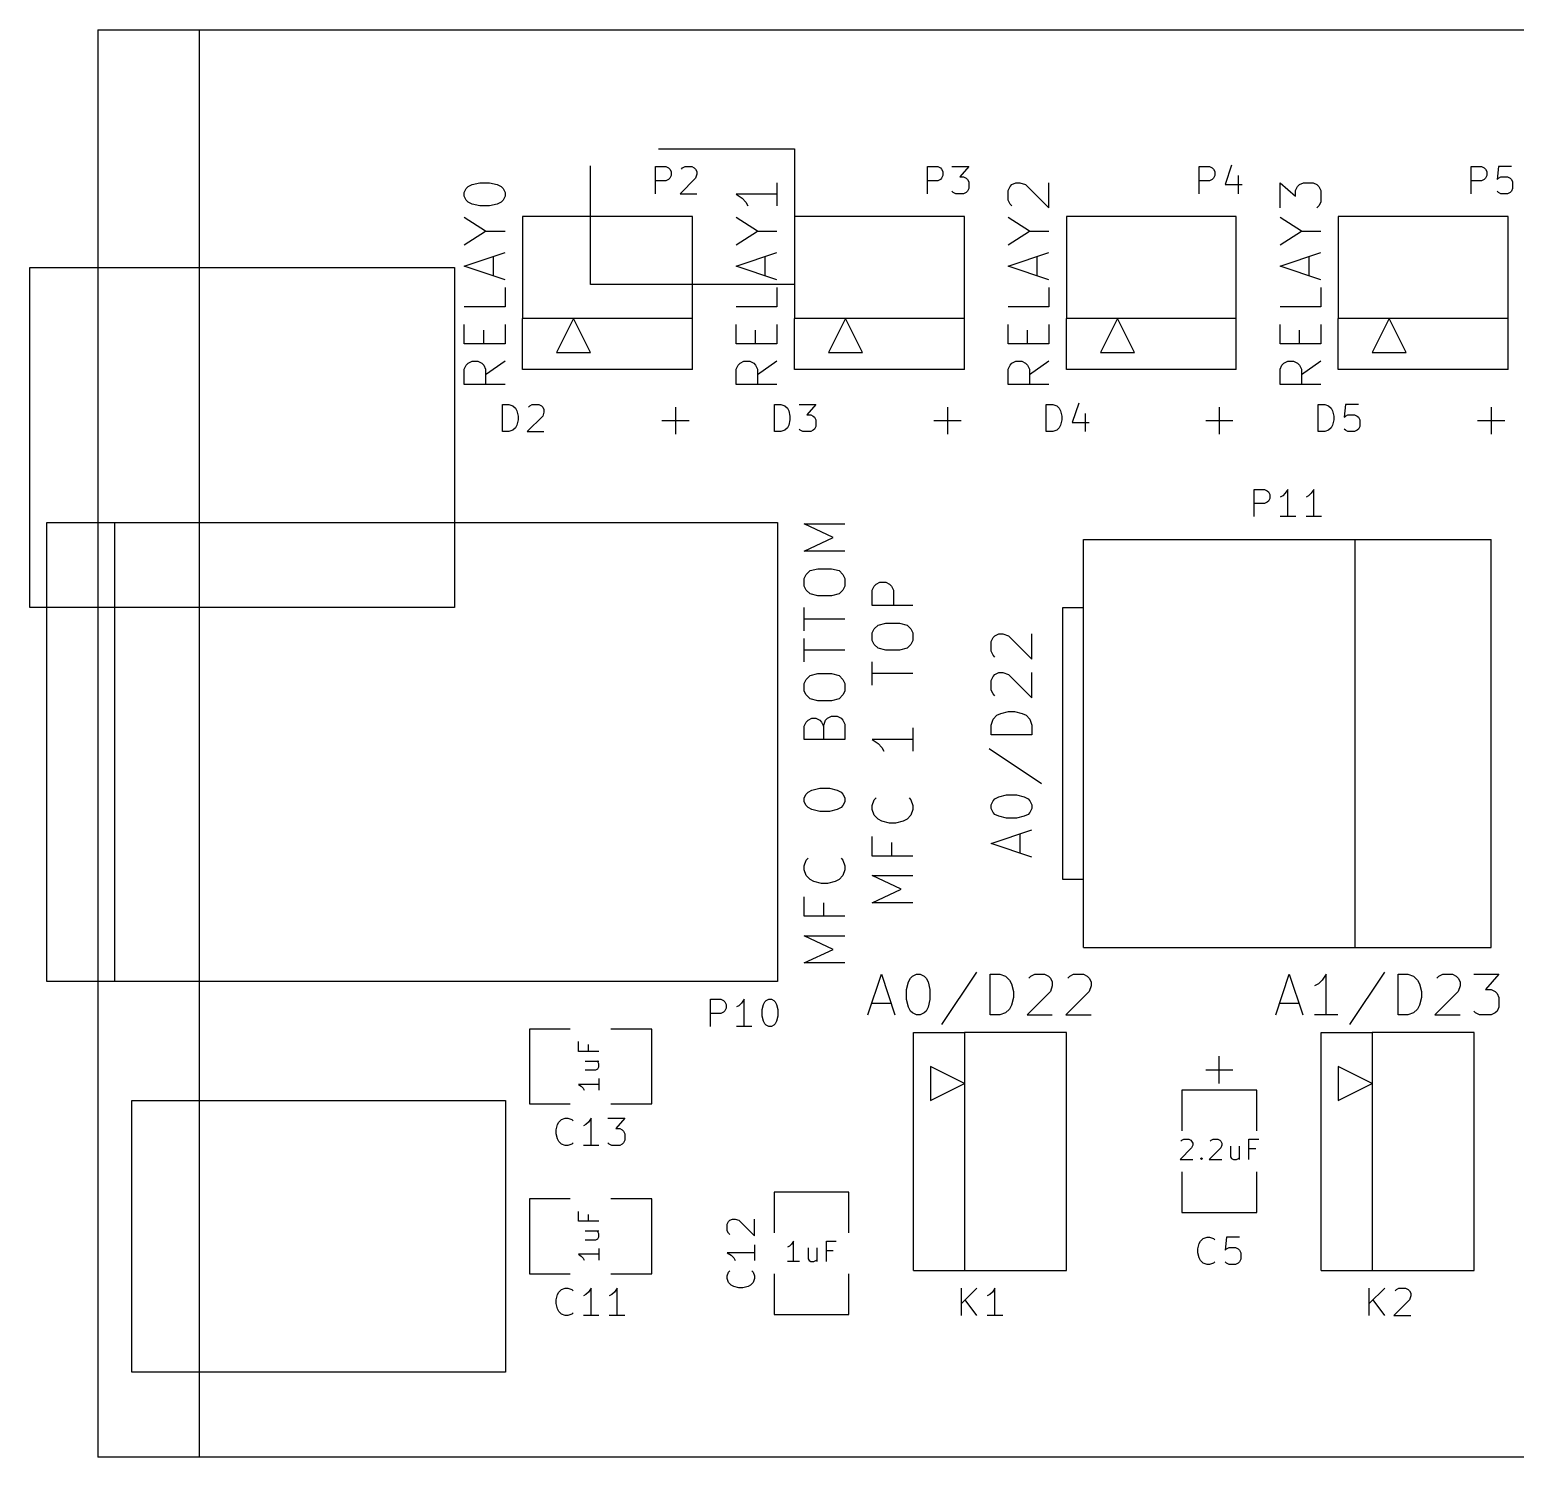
# Model space of a CAD drawing. Header units: inches. Extents: x -0.1 to 4.6, y 0 to 2.1.
# Drawn here: x -0.1 to 2.085, y 0 to 2.1 of the extents above; entities that cross this region are included whole.
import ezdxf

# ---------------------------------------------------------------- set-up
doc = ezdxf.new("R2010")
doc.units = ezdxf.units.IN
doc.layers.add('BLACK', color=1, linetype='CONTINUOUS')

msp = doc.modelspace()

# ---------------------------------------------------------------- linework, layer by layer
at = {"layer": 'BLACK'}
for p, q in [((0, 2.1), (4.6, 2.1)), ((0, 2.1), (0, 0)), ((0.15, 0), (0.15, 2.1)), ((0.15, 2.1), (3.95, 2.1)), ((0.825, 1.925), (1.025, 1.925)), ((1.025, 1.925), (1.025, 1.725)), ((0.725, 1.725), (0.725, 1.9)), ((0.8205, 1.8588), (0.8205, 1.8988)), ((0.8205, 1.8988), (0.8358, 1.8988)), ((0.8358, 1.8988), (0.8396, 1.8969)), ((0.8396, 1.8798), (0.8358, 1.8779)), ((0.8396, 1.8969), (0.8415, 1.895)), ((0.8415, 1.8817), (0.8396, 1.8798)), ((0.8415, 1.895), (0.8434, 1.8912)), ((0.8434, 1.8855), (0.8415, 1.8817)), ((0.8434, 1.8912), (0.8434, 1.8855)), ((0.8796, 1.8817), (0.8567, 1.8588)), ((0.8586, 1.895), (0.8605, 1.8969)), ((0.8605, 1.8969), (0.8643, 1.8988)), ((0.8643, 1.8988), (0.8739, 1.8988)), ((0.8739, 1.8988), (0.8777, 1.8969)), ((0.8777, 1.8969), (0.8796, 1.895)), ((0.8796, 1.895), (0.8815, 1.8912)), ((0.8815, 1.8874), (0.8796, 1.8817)), ((0.8815, 1.8912), (0.8815, 1.8874)), ((1.2205, 1.8588), (1.2205, 1.8988)), ((1.2205, 1.8988), (1.2358, 1.8988)), ((1.2358, 1.8988), (1.2396, 1.8969)), ((1.2396, 1.8798), (1.2358, 1.8779)), ((1.2396, 1.8969), (1.2415, 1.895)), ((1.2415, 1.8817), (1.2396, 1.8798)), ((1.2415, 1.895), (1.2434, 1.8912)), ((1.2434, 1.8855), (1.2415, 1.8817)), ((1.2434, 1.8912), (1.2434, 1.8855)), ((1.2567, 1.8988), (1.2815, 1.8988)), ((1.2815, 1.8988), (1.2681, 1.8836)), ((1.2681, 1.8836), (1.2739, 1.8836)), ((1.2739, 1.8836), (1.2777, 1.8817)), ((1.2777, 1.8817), (1.2796, 1.8798)), ((1.2796, 1.8798), (1.2815, 1.876)), ((1.6205, 1.8588), (1.6205, 1.8988)), ((1.6205, 1.8988), (1.6358, 1.8988)), ((1.6358, 1.8988), (1.6396, 1.8969)), ((1.6396, 1.8798), (1.6358, 1.8779)), ((1.6396, 1.8969), (1.6415, 1.895)), ((1.6415, 1.8817), (1.6396, 1.8798)), ((1.6415, 1.895), (1.6434, 1.8912)), ((1.6434, 1.8855), (1.6415, 1.8817)), ((1.6434, 1.8912), (1.6434, 1.8855)), ((1.6681, 1.9007), (1.6586, 1.8721)), ((1.6777, 1.8855), (1.6777, 1.8588)), ((2.0205, 1.8588), (2.0205, 1.8988)), ((2.0205, 1.8988), (2.0358, 1.8988)), ((2.0358, 1.8988), (2.0396, 1.8969)), ((2.0396, 1.8798), (2.0358, 1.8779)), ((2.0396, 1.8969), (2.0415, 1.895)), ((2.0415, 1.8817), (2.0396, 1.8798)), ((2.0415, 1.895), (2.0434, 1.8912)), ((2.0434, 1.8855), (2.0415, 1.8817)), ((2.0434, 1.8912), (2.0434, 1.8855)), ((2.0605, 1.8988), (2.0586, 1.8798)), ((2.0586, 1.8798), (2.0605, 1.8817)), ((2.0796, 1.8988), (2.0605, 1.8988)), ((2.0605, 1.8817), (2.0643, 1.8836)), ((2.0643, 1.8836), (2.0739, 1.8836)), ((2.0739, 1.8836), (2.0777, 1.8817)), ((2.0777, 1.8817), (2.0796, 1.8798)), ((2.0796, 1.8798), (2.0815, 1.876)), ((0.5393, 1.8607), (0.5421, 1.8664)), ((0.5393, 1.855), (0.5393, 1.8607)), ((0.5421, 1.8664), (0.545, 1.8693)), ((0.545, 1.8693), (0.5507, 1.8722)), ((0.5507, 1.8722), (0.5621, 1.875)), ((0.5621, 1.875), (0.5764, 1.875)), ((0.5764, 1.875), (0.5879, 1.8722)), ((0.5879, 1.8722), (0.5936, 1.8693)), ((0.5936, 1.8693), (0.5964, 1.8664)), ((0.5964, 1.8664), (0.5993, 1.8607)), ((0.5993, 1.8607), (0.5993, 1.855)), ((0.8358, 1.8779), (0.8205, 1.8779)), ((0.8567, 1.8588), (0.8815, 1.8588)), ((0.9993, 1.8579), (0.9393, 1.8579)), ((0.9393, 1.8579), (0.9479, 1.8522)), ((0.9993, 1.875), (0.9993, 1.8407)), ((1.2358, 1.8779), (1.2205, 1.8779)), ((1.2586, 1.8607), (1.2567, 1.8626)), ((1.2624, 1.8588), (1.2586, 1.8607)), ((1.2739, 1.8588), (1.2624, 1.8588)), ((1.2777, 1.8607), (1.2739, 1.8588)), ((1.2796, 1.8626), (1.2777, 1.8607)), ((1.2815, 1.8664), (1.2796, 1.8626)), ((1.2815, 1.876), (1.2815, 1.8664)), ((1.3393, 1.8636), (1.3421, 1.8693)), ((1.3393, 1.8493), (1.3393, 1.8636)), ((1.3421, 1.8693), (1.345, 1.8722)), ((1.345, 1.8722), (1.3507, 1.875)), ((1.3507, 1.875), (1.3564, 1.875)), ((1.3564, 1.875), (1.365, 1.8722)), ((1.365, 1.8722), (1.3993, 1.8379)), ((1.3993, 1.8379), (1.3993, 1.875)), ((1.6358, 1.8779), (1.6205, 1.8779)), ((1.6586, 1.8721), (1.6834, 1.8721)), ((1.7393, 1.8379), (1.7393, 1.875)), ((1.7393, 1.875), (1.7621, 1.855)), ((1.7621, 1.8636), (1.765, 1.8693)), ((1.7621, 1.855), (1.7621, 1.8636)), ((1.765, 1.8693), (1.7679, 1.8722)), ((1.7679, 1.8722), (1.7736, 1.875)), ((1.7736, 1.875), (1.7879, 1.875)), ((1.7879, 1.875), (1.7936, 1.8722)), ((1.7936, 1.8722), (1.7964, 1.8693)), ((1.7964, 1.8693), (1.7993, 1.8636)), ((1.7993, 1.8636), (1.7993, 1.8464)), ((2.0358, 1.8779), (2.0205, 1.8779)), ((2.0605, 1.8607), (2.0586, 1.8626)), ((2.0643, 1.8588), (2.0605, 1.8607)), ((2.0739, 1.8588), (2.0643, 1.8588)), ((2.0777, 1.8607), (2.0739, 1.8588)), ((2.0796, 1.8626), (2.0777, 1.8607)), ((2.0815, 1.8664), (2.0796, 1.8626)), ((2.0815, 1.876), (2.0815, 1.8664)), ((0.5421, 1.8493), (0.5393, 1.855)), ((0.545, 1.8464), (0.5421, 1.8493)), ((0.5507, 1.8436), (0.545, 1.8464)), ((0.5621, 1.8407), (0.5507, 1.8436)), ((0.5764, 1.8407), (0.5621, 1.8407)), ((0.5879, 1.8436), (0.5764, 1.8407)), ((0.5936, 1.8464), (0.5879, 1.8436)), ((0.5964, 1.8493), (0.5936, 1.8464)), ((0.5993, 1.855), (0.5964, 1.8493)), ((0.9479, 1.8522), (0.9536, 1.8464)), ((0.9536, 1.8464), (0.9564, 1.8407)), ((1.3421, 1.8436), (1.3393, 1.8493)), ((1.345, 1.8407), (1.3421, 1.8436)), ((1.7964, 1.8407), (1.7936, 1.8379)), ((1.7993, 1.8464), (1.7964, 1.8407)), ((0.5707, 1.8036), (0.5393, 1.8236)), ((0.875, 1.825), (0.625, 1.825)), ((0.625, 1.825), (0.625, 1.675)), ((0.875, 1.675), (0.875, 1.825)), ((0.9707, 1.8036), (0.9393, 1.8236)), ((1.275, 1.825), (1.025, 1.825)), ((1.025, 1.825), (1.025, 1.675)), ((1.275, 1.675), (1.275, 1.825)), ((1.3707, 1.8036), (1.3393, 1.8236)), ((1.675, 1.825), (1.425, 1.825)), ((1.425, 1.825), (1.425, 1.675)), ((1.675, 1.675), (1.675, 1.825)), ((1.7707, 1.8036), (1.7393, 1.8236)), ((2.075, 1.825), (1.825, 1.825)), ((1.825, 1.825), (1.825, 1.675)), ((2.075, 1.675), (2.075, 1.825)), ((0.5393, 1.7836), (0.5707, 1.8036)), ((0.5707, 1.8036), (0.5993, 1.8036)), ((0.9393, 1.7836), (0.9707, 1.8036)), ((0.9707, 1.8036), (0.9993, 1.8036)), ((1.3393, 1.7836), (1.3707, 1.8036)), ((1.3707, 1.8036), (1.3993, 1.8036)), ((1.7393, 1.7836), (1.7707, 1.8036)), ((1.7707, 1.8036), (1.7993, 1.8036)), ((0.5393, 1.7522), (0.5993, 1.7722)), ((0.9393, 1.7522), (0.9993, 1.7722)), ((1.3393, 1.7522), (1.3993, 1.7722)), ((1.7393, 1.7522), (1.7993, 1.7722)), ((-0.1, 1.25), (-0.1, 1.75)), ((-0.1, 1.75), (0.525, 1.75)), ((0.525, 1.75), (0.525, 1.25)), ((0.5993, 1.7322), (0.5393, 1.7522)), ((0.5821, 1.7379), (0.5821, 1.7665)), ((0.9993, 1.7322), (0.9393, 1.7522)), ((0.9821, 1.7379), (0.9821, 1.7665)), ((1.3993, 1.7322), (1.3393, 1.7522)), ((1.3821, 1.7379), (1.3821, 1.7665)), ((1.7993, 1.7322), (1.7393, 1.7522)), ((1.7821, 1.7379), (1.7821, 1.7665)), ((0.5993, 1.7208), (0.5993, 1.6922)), ((1.025, 1.725), (0.725, 1.725)), ((0.9993, 1.7208), (0.9993, 1.6922)), ((1.3993, 1.7208), (1.3993, 1.6922)), ((1.7993, 1.7208), (1.7993, 1.6922)), ((0.5993, 1.6922), (0.5393, 1.6922)), ((0.9993, 1.6922), (0.9393, 1.6922)), ((1.3993, 1.6922), (1.3393, 1.6922)), ((1.7993, 1.6922), (1.7393, 1.6922)), ((0.5393, 1.6379), (0.5393, 1.6665)), ((0.5993, 1.6665), (0.5993, 1.6379)), ((0.875, 1.675), (0.625, 1.675)), ((0.625, 1.6), (0.625, 1.675)), ((0.7, 1.675), (0.675, 1.625)), ((0.725, 1.625), (0.7, 1.675)), ((0.875, 1.6), (0.875, 1.675)), ((0.9393, 1.6379), (0.9393, 1.6665)), ((0.9993, 1.6665), (0.9993, 1.6379)), ((1.275, 1.675), (1.025, 1.675)), ((1.025, 1.6), (1.025, 1.675)), ((1.1, 1.675), (1.075, 1.625)), ((1.125, 1.625), (1.1, 1.675)), ((1.275, 1.6), (1.275, 1.675)), ((1.3393, 1.6379), (1.3393, 1.6665)), ((1.3993, 1.6665), (1.3993, 1.6379)), ((1.675, 1.675), (1.425, 1.675)), ((1.425, 1.6), (1.425, 1.675)), ((1.5, 1.675), (1.475, 1.625)), ((1.525, 1.625), (1.5, 1.675)), ((1.675, 1.6), (1.675, 1.675)), ((1.7393, 1.6379), (1.7393, 1.6665)), ((1.7993, 1.6665), (1.7993, 1.6379)), ((2.075, 1.675), (1.825, 1.675)), ((1.825, 1.6), (1.825, 1.675)), ((1.9, 1.675), (1.875, 1.625)), ((1.925, 1.625), (1.9, 1.675)), ((2.075, 1.6), (2.075, 1.675)), ((0.5679, 1.6379), (0.5679, 1.6579)), ((0.9679, 1.6379), (0.9679, 1.6579)), ((1.3679, 1.6379), (1.3679, 1.6579)), ((1.7679, 1.6379), (1.7679, 1.6579)), ((0.5993, 1.6379), (0.5393, 1.6379)), ((0.675, 1.625), (0.725, 1.625)), ((0.9993, 1.6379), (0.9393, 1.6379)), ((1.075, 1.625), (1.125, 1.625)), ((1.3993, 1.6379), (1.3393, 1.6379)), ((1.475, 1.625), (1.525, 1.625)), ((1.7993, 1.6379), (1.7393, 1.6379)), ((1.875, 1.625), (1.925, 1.625)), ((0.5393, 1.6007), (0.5421, 1.6065)), ((0.5393, 1.5779), (0.5393, 1.6007)), ((0.5421, 1.6065), (0.545, 1.6093)), ((0.545, 1.6093), (0.5507, 1.6122)), ((0.5507, 1.6122), (0.5593, 1.6122)), ((0.5593, 1.6122), (0.565, 1.6093)), ((0.565, 1.6093), (0.5679, 1.6065)), ((0.5679, 1.6065), (0.5707, 1.6007)), ((0.5993, 1.6122), (0.5707, 1.5922)), ((0.5707, 1.6007), (0.5707, 1.5779)), ((0.875, 1.6), (0.625, 1.6)), ((0.9393, 1.6007), (0.9421, 1.6065)), ((0.9393, 1.5779), (0.9393, 1.6007)), ((0.9421, 1.6065), (0.945, 1.6093)), ((0.945, 1.6093), (0.9507, 1.6122)), ((0.9507, 1.6122), (0.9593, 1.6122)), ((0.9593, 1.6122), (0.965, 1.6093)), ((0.965, 1.6093), (0.9679, 1.6065)), ((0.9679, 1.6065), (0.9707, 1.6007)), ((0.9993, 1.6122), (0.9707, 1.5922)), ((0.9707, 1.6007), (0.9707, 1.5779)), ((1.275, 1.6), (1.025, 1.6)), ((1.3393, 1.6007), (1.3421, 1.6065)), ((1.3393, 1.5779), (1.3393, 1.6007)), ((1.3421, 1.6065), (1.345, 1.6093)), ((1.345, 1.6093), (1.3507, 1.6122)), ((1.3507, 1.6122), (1.3593, 1.6122)), ((1.3593, 1.6122), (1.365, 1.6093)), ((1.365, 1.6093), (1.3679, 1.6065)), ((1.3679, 1.6065), (1.3707, 1.6007)), ((1.3993, 1.6122), (1.3707, 1.5922)), ((1.3707, 1.6007), (1.3707, 1.5779)), ((1.675, 1.6), (1.425, 1.6)), ((1.7393, 1.6007), (1.7421, 1.6065)), ((1.7393, 1.5779), (1.7393, 1.6007)), ((1.7421, 1.6065), (1.745, 1.6093)), ((1.745, 1.6093), (1.7507, 1.6122)), ((1.7507, 1.6122), (1.7593, 1.6122)), ((1.7593, 1.6122), (1.765, 1.6093)), ((1.765, 1.6093), (1.7679, 1.6065)), ((1.7679, 1.6065), (1.7707, 1.6007)), ((1.7993, 1.6122), (1.7707, 1.5922)), ((1.7707, 1.6007), (1.7707, 1.5779)), ((2.075, 1.6), (1.825, 1.6)), ((0.5993, 1.5779), (0.5393, 1.5779)), ((0.9993, 1.5779), (0.9393, 1.5779)), ((1.3993, 1.5779), (1.3393, 1.5779)), ((1.7993, 1.5779), (1.7393, 1.5779)), ((0.5955, 1.5088), (0.5955, 1.5488)), ((0.5955, 1.5488), (0.605, 1.5488)), ((0.605, 1.5488), (0.6108, 1.5469)), ((0.6108, 1.5469), (0.6146, 1.5431)), ((0.6146, 1.5431), (0.6165, 1.5393)), ((0.6165, 1.5393), (0.6184, 1.5317)), ((0.6184, 1.5317), (0.6184, 1.526)), ((0.6546, 1.5317), (0.6317, 1.5088)), ((0.6336, 1.545), (0.6355, 1.5469)), ((0.6355, 1.5469), (0.6393, 1.5488)), ((0.6393, 1.5488), (0.6489, 1.5488)), ((0.6489, 1.5488), (0.6527, 1.5469)), ((0.6527, 1.5469), (0.6546, 1.545)), ((0.6546, 1.545), (0.6565, 1.5412)), ((0.6565, 1.5374), (0.6546, 1.5317)), ((0.6565, 1.5412), (0.6565, 1.5374)), ((0.85, 1.545), (0.85, 1.505)), ((0.9955, 1.5088), (0.9955, 1.5488)), ((0.9955, 1.5488), (1.005, 1.5488)), ((1.005, 1.5488), (1.0108, 1.5469)), ((1.0108, 1.5469), (1.0146, 1.5431)), ((1.0146, 1.5431), (1.0165, 1.5393)), ((1.0165, 1.5393), (1.0184, 1.5317)), ((1.0184, 1.5317), (1.0184, 1.526)), ((1.0317, 1.5488), (1.0565, 1.5488)), ((1.0565, 1.5488), (1.0431, 1.5336)), ((1.0431, 1.5336), (1.0489, 1.5336)), ((1.0489, 1.5336), (1.0527, 1.5317)), ((1.0527, 1.5317), (1.0546, 1.5298)), ((1.0546, 1.5298), (1.0565, 1.526)), ((1.25, 1.545), (1.25, 1.505)), ((1.3955, 1.5088), (1.3955, 1.5488)), ((1.3955, 1.5488), (1.405, 1.5488)), ((1.405, 1.5488), (1.4108, 1.5469)), ((1.4108, 1.5469), (1.4146, 1.5431)), ((1.4146, 1.5431), (1.4165, 1.5393)), ((1.4165, 1.5393), (1.4184, 1.5317)), ((1.4184, 1.5317), (1.4184, 1.526)), ((1.4431, 1.5507), (1.4336, 1.5221)), ((1.4527, 1.5355), (1.4527, 1.5088)), ((1.65, 1.545), (1.65, 1.505)), ((1.7955, 1.5088), (1.7955, 1.5488)), ((1.7955, 1.5488), (1.805, 1.5488)), ((1.805, 1.5488), (1.8108, 1.5469)), ((1.8108, 1.5469), (1.8146, 1.5431)), ((1.8146, 1.5431), (1.8165, 1.5393)), ((1.8165, 1.5393), (1.8184, 1.5317)), ((1.8184, 1.5317), (1.8184, 1.526)), ((1.8355, 1.5488), (1.8336, 1.5298)), ((1.8336, 1.5298), (1.8355, 1.5317)), ((1.8546, 1.5488), (1.8355, 1.5488)), ((1.8355, 1.5317), (1.8393, 1.5336)), ((1.8393, 1.5336), (1.8489, 1.5336)), ((1.8489, 1.5336), (1.8527, 1.5317)), ((1.8527, 1.5317), (1.8546, 1.5298)), ((1.8546, 1.5298), (1.8565, 1.526)), ((2.05, 1.545), (2.05, 1.505)), ((0.605, 1.5088), (0.5955, 1.5088)), ((0.6108, 1.5107), (0.605, 1.5088)), ((0.6146, 1.5145), (0.6108, 1.5107)), ((0.6165, 1.5183), (0.6146, 1.5145)), ((0.6184, 1.526), (0.6165, 1.5183)), ((0.6317, 1.5088), (0.6565, 1.5088)), ((0.83, 1.525), (0.87, 1.525)), ((1.005, 1.5088), (0.9955, 1.5088)), ((1.0108, 1.5107), (1.005, 1.5088)), ((1.0146, 1.5145), (1.0108, 1.5107)), ((1.0165, 1.5183), (1.0146, 1.5145)), ((1.0184, 1.526), (1.0165, 1.5183)), ((1.0336, 1.5107), (1.0317, 1.5126)), ((1.0374, 1.5088), (1.0336, 1.5107)), ((1.0489, 1.5088), (1.0374, 1.5088)), ((1.0527, 1.5107), (1.0489, 1.5088)), ((1.0546, 1.5126), (1.0527, 1.5107)), ((1.0565, 1.5164), (1.0546, 1.5126)), ((1.0565, 1.526), (1.0565, 1.5164)), ((1.23, 1.525), (1.27, 1.525)), ((1.405, 1.5088), (1.3955, 1.5088)), ((1.4108, 1.5107), (1.405, 1.5088)), ((1.4146, 1.5145), (1.4108, 1.5107)), ((1.4165, 1.5183), (1.4146, 1.5145)), ((1.4184, 1.526), (1.4165, 1.5183)), ((1.4336, 1.5221), (1.4584, 1.5221)), ((1.63, 1.525), (1.67, 1.525)), ((1.805, 1.5088), (1.7955, 1.5088)), ((1.8108, 1.5107), (1.805, 1.5088)), ((1.8146, 1.5145), (1.8108, 1.5107)), ((1.8165, 1.5183), (1.8146, 1.5145)), ((1.8184, 1.526), (1.8165, 1.5183)), ((1.8355, 1.5107), (1.8336, 1.5126)), ((1.8393, 1.5088), (1.8355, 1.5107)), ((1.8489, 1.5088), (1.8393, 1.5088)), ((1.8527, 1.5107), (1.8489, 1.5088)), ((1.8546, 1.5126), (1.8527, 1.5107)), ((1.8565, 1.5164), (1.8546, 1.5126)), ((1.8565, 1.526), (1.8565, 1.5164)), ((2.03, 1.525), (2.07, 1.525)), ((1.7014, 1.3838), (1.7014, 1.4238)), ((1.7014, 1.4238), (1.7167, 1.4238)), ((1.7167, 1.4238), (1.7205, 1.4219)), ((1.7205, 1.4219), (1.7224, 1.42)), ((1.7509, 1.4238), (1.7471, 1.4181)), ((1.7509, 1.3838), (1.7509, 1.4238)), ((1.789, 1.4238), (1.7852, 1.4181)), ((1.789, 1.3838), (1.789, 1.4238)), ((1.7167, 1.4029), (1.7014, 1.4029)), ((1.7205, 1.4048), (1.7167, 1.4029)), ((1.7224, 1.4067), (1.7205, 1.4048)), ((1.7224, 1.42), (1.7243, 1.4162)), ((1.7243, 1.4105), (1.7224, 1.4067)), ((1.7243, 1.4162), (1.7243, 1.4105)), ((1.7433, 1.4143), (1.7395, 1.4124)), ((1.7471, 1.4181), (1.7433, 1.4143)), ((1.7814, 1.4143), (1.7776, 1.4124)), ((1.7852, 1.4181), (1.7814, 1.4143)), ((1.7624, 1.3838), (1.7395, 1.3838)), ((1.8005, 1.3838), (1.7776, 1.3838)), ((-0.075, 0.7), (-0.075, 1.375)), ((-0.075, 1.375), (1, 1.375)), ((0.025, 0.7), (0.025, 1.375)), ((1, 1.375), (1, 0.7)), ((1.0821, 1.3529), (1.0393, 1.3729)), ((1.0393, 1.3729), (1.0993, 1.3729)), ((1.0393, 1.3329), (1.0821, 1.3529)), ((1.45, 1.35), (2.05, 1.35)), ((1.45, 0.75), (1.45, 1.35)), ((1.85, 0.75), (1.85, 1.35)), ((2.05, 0.75), (2.05, 1.35)), ((1.0993, 1.3329), (1.0393, 1.3329)), ((1.0393, 1.2928), (1.0421, 1.2986)), ((1.0393, 1.2814), (1.0393, 1.2928)), ((1.0421, 1.2986), (1.0479, 1.3043)), ((1.0479, 1.3043), (1.0593, 1.3071)), ((1.0593, 1.3071), (1.0793, 1.3071)), ((1.0793, 1.3071), (1.0907, 1.3043)), ((1.0907, 1.3043), (1.0964, 1.2986)), ((1.0964, 1.2986), (1.0993, 1.2928)), ((1.0993, 1.2928), (1.0993, 1.2814)), ((1.0421, 1.2757), (1.0393, 1.2814)), ((1.0479, 1.27), (1.0421, 1.2757)), ((1.0593, 1.2671), (1.0479, 1.27)), ((1.0907, 1.27), (1.0793, 1.2671)), ((1.0964, 1.2757), (1.0907, 1.27)), ((1.0993, 1.2814), (1.0964, 1.2757)), ((1.1393, 1.2757), (1.1421, 1.2815)), ((1.1393, 1.2529), (1.1393, 1.2757)), ((1.1421, 1.2815), (1.145, 1.2843)), ((1.145, 1.2843), (1.1507, 1.2872)), ((1.1507, 1.2872), (1.1593, 1.2872)), ((1.1593, 1.2872), (1.165, 1.2843)), ((1.165, 1.2843), (1.1679, 1.2815)), ((1.1679, 1.2815), (1.1707, 1.2757)), ((1.1707, 1.2757), (1.1707, 1.2529)), ((0.525, 1.25), (-0.1, 1.25)), ((1.0393, 1.2157), (1.0393, 1.25)), ((1.0793, 1.2671), (1.0593, 1.2671)), ((1.1993, 1.2529), (1.1393, 1.2529)), ((1.42, 0.85), (1.42, 1.25)), ((1.42, 1.25), (1.45, 1.25)), ((1.0993, 1.2329), (1.0393, 1.2329)), ((1.1421, 1.2186), (1.1479, 1.2243)), ((1.1479, 1.2243), (1.1593, 1.2271)), ((1.1593, 1.2271), (1.1793, 1.2271)), ((1.1793, 1.2271), (1.1907, 1.2243)), ((1.1907, 1.2243), (1.1964, 1.2186)), ((1.0393, 1.17), (1.0393, 1.2043)), ((1.1393, 1.2128), (1.1421, 1.2186)), ((1.1393, 1.2014), (1.1393, 1.2128)), ((1.1964, 1.2186), (1.1993, 1.2128)), ((1.1993, 1.2128), (1.1993, 1.2014)), ((1.3143, 1.2), (1.3171, 1.2057)), ((1.3171, 1.2057), (1.32, 1.2086)), ((1.32, 1.2086), (1.3257, 1.2114)), ((1.3257, 1.2114), (1.3314, 1.2114)), ((1.3314, 1.2114), (1.34, 1.2086)), ((1.34, 1.2086), (1.3743, 1.1743)), ((1.3743, 1.1743), (1.3743, 1.2114)), ((1.0993, 1.1872), (1.0393, 1.1872)), ((1.1421, 1.1957), (1.1393, 1.2014)), ((1.1479, 1.19), (1.1421, 1.1957)), ((1.1593, 1.1871), (1.1479, 1.19)), ((1.1793, 1.1871), (1.1593, 1.1871)), ((1.1907, 1.19), (1.1793, 1.1871)), ((1.1964, 1.1957), (1.1907, 1.19)), ((1.1993, 1.2014), (1.1964, 1.1957)), ((1.3143, 1.1857), (1.3143, 1.2)), ((1.3171, 1.18), (1.3143, 1.1857)), ((1.1393, 1.1357), (1.1393, 1.17)), ((1.32, 1.1771), (1.3171, 1.18)), ((1.0393, 1.1385), (1.0421, 1.1443)), ((1.0393, 1.1271), (1.0393, 1.1385)), ((1.0421, 1.1443), (1.0479, 1.15)), ((1.0479, 1.15), (1.0593, 1.1528)), ((1.0593, 1.1528), (1.0793, 1.1528)), ((1.0793, 1.1528), (1.0907, 1.15)), ((1.0907, 1.15), (1.0964, 1.1443)), ((1.0964, 1.1443), (1.0993, 1.1385)), ((1.0993, 1.1385), (1.0993, 1.1271)), ((1.1993, 1.1529), (1.1393, 1.1529)), ((1.3143, 1.1429), (1.3171, 1.1486)), ((1.3143, 1.1286), (1.3143, 1.1429)), ((1.3171, 1.1486), (1.32, 1.1515)), ((1.32, 1.1515), (1.3257, 1.1543)), ((1.3257, 1.1543), (1.3314, 1.1543)), ((1.3314, 1.1543), (1.34, 1.1515)), ((1.34, 1.1515), (1.3743, 1.1172)), ((1.3743, 1.1172), (1.3743, 1.1543)), ((1.0421, 1.1214), (1.0393, 1.1271)), ((1.0479, 1.1157), (1.0421, 1.1214)), ((1.0593, 1.1128), (1.0479, 1.1157)), ((1.0907, 1.1157), (1.0793, 1.1128)), ((1.0964, 1.1214), (1.0907, 1.1157)), ((1.0993, 1.1271), (1.0964, 1.1214)), ((1.3171, 1.1229), (1.3143, 1.1286)), ((1.32, 1.12), (1.3171, 1.1229)), ((1.0793, 1.1128), (1.0593, 1.1128)), ((1.3229, 1.0915), (1.3286, 1.0943)), ((1.3286, 1.0943), (1.34, 1.0972)), ((1.34, 1.0972), (1.3486, 1.0972)), ((1.3486, 1.0972), (1.36, 1.0943)), ((1.36, 1.0943), (1.3657, 1.0915)), ((1.0393, 1.0757), (1.0421, 1.0814)), ((1.0393, 1.0557), (1.0393, 1.0757)), ((1.0421, 1.0814), (1.045, 1.0843)), ((1.045, 1.0843), (1.0507, 1.0871)), ((1.0507, 1.0871), (1.0564, 1.0871)), ((1.0564, 1.0871), (1.0621, 1.0843)), ((1.0621, 1.0843), (1.065, 1.0814)), ((1.065, 1.0814), (1.0679, 1.0757)), ((1.0679, 1.0757), (1.0707, 1.0843)), ((1.0679, 1.0757), (1.0679, 1.0557)), ((1.0707, 1.0843), (1.0736, 1.0871)), ((1.0736, 1.0871), (1.0793, 1.09)), ((1.0793, 1.09), (1.0879, 1.09)), ((1.0879, 1.09), (1.0936, 1.0871)), ((1.0936, 1.0871), (1.0964, 1.0843)), ((1.0964, 1.0843), (1.0993, 1.0785)), ((1.0993, 1.0785), (1.0993, 1.0557)), ((1.1993, 1.0729), (1.1993, 1.0386)), ((1.3143, 1.0772), (1.3171, 1.0857)), ((1.3143, 1.0629), (1.3143, 1.0772)), ((1.3171, 1.0857), (1.3229, 1.0915)), ((1.3657, 1.0915), (1.3714, 1.0857)), ((1.3714, 1.0857), (1.3743, 1.0772)), ((1.3743, 1.0772), (1.3743, 1.0629)), ((1.0993, 1.0557), (1.0393, 1.0557)), ((1.1993, 1.0558), (1.1393, 1.0558)), ((1.1393, 1.0558), (1.1479, 1.0501)), ((1.1479, 1.0501), (1.1536, 1.0443)), ((1.3743, 1.0629), (1.3143, 1.0629)), ((1.1536, 1.0443), (1.1564, 1.0386)), ((1.3114, 1.0428), (1.3886, 0.9914)), ((1.0507, 0.9815), (1.0621, 0.9843)), ((1.0621, 0.9843), (1.0764, 0.9843)), ((1.0764, 0.9843), (1.0879, 0.9815)), ((1.0393, 0.97), (1.0421, 0.9757)), ((1.0393, 0.9643), (1.0393, 0.97)), ((1.0421, 0.9586), (1.0393, 0.9643)), ((1.0421, 0.9757), (1.045, 0.9786)), ((1.045, 0.9786), (1.0507, 0.9815)), ((1.0879, 0.9815), (1.0936, 0.9786)), ((1.0936, 0.9786), (1.0964, 0.9757)), ((1.0964, 0.9757), (1.0993, 0.97)), ((1.0993, 0.9643), (1.0964, 0.9586)), ((1.0993, 0.97), (1.0993, 0.9643)), ((1.1393, 0.9586), (1.1421, 0.9672)), ((1.1421, 0.9672), (1.145, 0.9701)), ((1.1936, 0.9701), (1.1964, 0.9672)), ((1.1964, 0.9672), (1.1993, 0.9586)), ((1.3143, 0.96), (1.3171, 0.9657)), ((1.3171, 0.9657), (1.32, 0.9686)), ((1.32, 0.9686), (1.3257, 0.9715)), ((1.3257, 0.9715), (1.3371, 0.9743)), ((1.3371, 0.9743), (1.3514, 0.9743)), ((1.3514, 0.9743), (1.3629, 0.9715)), ((1.3629, 0.9715), (1.3686, 0.9686)), ((1.3686, 0.9686), (1.3714, 0.9657)), ((1.3714, 0.9657), (1.3743, 0.96)), ((1.045, 0.9557), (1.0421, 0.9586)), ((1.0507, 0.9529), (1.045, 0.9557)), ((1.0621, 0.95), (1.0507, 0.9529)), ((1.0764, 0.95), (1.0621, 0.95)), ((1.0879, 0.9529), (1.0764, 0.95)), ((1.0936, 0.9557), (1.0879, 0.9529)), ((1.0964, 0.9586), (1.0936, 0.9557)), ((1.1393, 0.9529), (1.1393, 0.9586)), ((1.1421, 0.9444), (1.1393, 0.9529)), ((1.1479, 0.9386), (1.1421, 0.9444)), ((1.1964, 0.9444), (1.1907, 0.9386)), ((1.1993, 0.9529), (1.1964, 0.9444)), ((1.1993, 0.9586), (1.1993, 0.9529)), ((1.3143, 0.9543), (1.3143, 0.96)), ((1.3171, 0.9486), (1.3143, 0.9543)), ((1.32, 0.9457), (1.3171, 0.9486)), ((1.3257, 0.9429), (1.32, 0.9457)), ((1.3371, 0.94), (1.3257, 0.9429)), ((1.3514, 0.94), (1.3371, 0.94)), ((1.3629, 0.9429), (1.3514, 0.94)), ((1.3686, 0.9457), (1.3629, 0.9429)), ((1.3714, 0.9486), (1.3686, 0.9457)), ((1.3743, 0.9543), (1.3714, 0.9486)), ((1.3743, 0.96), (1.3743, 0.9543)), ((1.1536, 0.9358), (1.1479, 0.9386)), ((1.165, 0.9329), (1.1536, 0.9358)), ((1.1736, 0.9329), (1.165, 0.9329)), ((1.185, 0.9358), (1.1736, 0.9329)), ((1.1907, 0.9386), (1.185, 0.9358)), ((1.3143, 0.9029), (1.3743, 0.9229)), ((1.1393, 0.8844), (1.1393, 0.913)), ((1.1679, 0.9044), (1.1679, 0.8844)), ((1.3743, 0.8829), (1.3143, 0.9029)), ((1.3571, 0.8886), (1.3571, 0.9172)), ((1.0393, 0.87), (1.0421, 0.8786)), ((1.0421, 0.8786), (1.045, 0.8815)), ((1.0936, 0.8815), (1.0964, 0.8786)), ((1.0964, 0.8786), (1.0993, 0.87)), ((1.1993, 0.8844), (1.1393, 0.8844)), ((1.0393, 0.8643), (1.0393, 0.87)), ((1.0421, 0.8558), (1.0393, 0.8643)), ((1.0479, 0.85), (1.0421, 0.8558)), ((1.0964, 0.8558), (1.0907, 0.85)), ((1.0993, 0.8643), (1.0964, 0.8558)), ((1.0993, 0.87), (1.0993, 0.8643)), ((1.1821, 0.8358), (1.1393, 0.8558)), ((1.1393, 0.8558), (1.1993, 0.8558)), ((1.0536, 0.8472), (1.0479, 0.85)), ((1.065, 0.8443), (1.0536, 0.8472)), ((1.0736, 0.8443), (1.065, 0.8443)), ((1.085, 0.8472), (1.0736, 0.8443)), ((1.0907, 0.85), (1.085, 0.8472)), ((1.1393, 0.8158), (1.1821, 0.8358)), ((1.45, 0.85), (1.42, 0.85)), ((1.0393, 0.7958), (1.0393, 0.8244)), ((1.0679, 0.8158), (1.0679, 0.7958)), ((1.1993, 0.8158), (1.1393, 0.8158)), ((1.0993, 0.7958), (1.0393, 0.7958)), ((1.0821, 0.7472), (1.0393, 0.7672)), ((1.0393, 0.7672), (1.0993, 0.7672)), ((1.0393, 0.7272), (1.0821, 0.7472)), ((1.45, 0.75), (2.05, 0.75)), ((1.0993, 0.7272), (1.0393, 0.7272)), ((1, 0.7), (-0.075, 0.7)), ((1.1329, 0.6507), (1.1529, 0.7107)), ((1.1529, 0.7107), (1.1729, 0.6507)), ((1.1929, 0.6993), (1.1957, 0.705)), ((1.1957, 0.705), (1.1986, 0.7079)), ((1.1986, 0.7079), (1.2043, 0.7107)), ((1.2043, 0.7107), (1.21, 0.7107)), ((1.21, 0.7107), (1.2157, 0.7079)), ((1.2157, 0.7079), (1.2186, 0.705)), ((1.2186, 0.705), (1.2215, 0.6993)), ((1.2928, 0.7136), (1.2414, 0.6364)), ((1.3129, 0.6507), (1.3129, 0.7107)), ((1.3129, 0.7107), (1.3272, 0.7107)), ((1.3272, 0.7107), (1.3357, 0.7079)), ((1.3357, 0.7079), (1.3415, 0.7021)), ((1.3415, 0.7021), (1.3443, 0.6964)), ((1.37, 0.705), (1.3729, 0.7079)), ((1.3729, 0.7079), (1.3786, 0.7107)), ((1.3786, 0.7107), (1.3929, 0.7107)), ((1.3929, 0.7107), (1.3986, 0.7079)), ((1.3986, 0.7079), (1.4015, 0.705)), ((1.4015, 0.705), (1.4043, 0.6993)), ((1.4271, 0.705), (1.43, 0.7079)), ((1.43, 0.7079), (1.4357, 0.7107)), ((1.4357, 0.7107), (1.45, 0.7107)), ((1.45, 0.7107), (1.4557, 0.7079)), ((1.4557, 0.7079), (1.4586, 0.705)), ((1.4586, 0.705), (1.4614, 0.6993)), ((1.7329, 0.6507), (1.7529, 0.7107)), ((1.7529, 0.7107), (1.7729, 0.6507)), ((1.8015, 0.7021), (1.7957, 0.6964)), ((1.8072, 0.7107), (1.8015, 0.7021)), ((1.8072, 0.6507), (1.8072, 0.7107)), ((1.8928, 0.7136), (1.8414, 0.6364)), ((1.9129, 0.6507), (1.9129, 0.7107)), ((1.9129, 0.7107), (1.9272, 0.7107)), ((1.9272, 0.7107), (1.9357, 0.7079)), ((1.9357, 0.7079), (1.9415, 0.7021)), ((1.9415, 0.7021), (1.9443, 0.6964)), ((1.97, 0.705), (1.9729, 0.7079)), ((1.9729, 0.7079), (1.9786, 0.7107)), ((1.9786, 0.7107), (1.9929, 0.7107)), ((1.9929, 0.7107), (1.9986, 0.7079)), ((1.9986, 0.7079), (2.0015, 0.705)), ((2.0015, 0.705), (2.0043, 0.6993)), ((2.0243, 0.7107), (2.0614, 0.7107)), ((2.0614, 0.7107), (2.0414, 0.6879)), ((1.19, 0.6879), (1.1929, 0.6993)), ((1.19, 0.6736), (1.19, 0.6879)), ((1.2215, 0.6993), (1.2243, 0.6879)), ((1.2243, 0.6879), (1.2243, 0.6736)), ((1.3443, 0.6964), (1.3472, 0.685)), ((1.3472, 0.685), (1.3472, 0.6764)), ((1.4015, 0.685), (1.3672, 0.6507)), ((1.4043, 0.6936), (1.4015, 0.685)), ((1.4043, 0.6993), (1.4043, 0.6936)), ((1.4586, 0.685), (1.4243, 0.6507)), ((1.4614, 0.6936), (1.4586, 0.685)), ((1.4614, 0.6993), (1.4614, 0.6936)), ((1.7957, 0.6964), (1.79, 0.6936)), ((1.9443, 0.6964), (1.9472, 0.685)), ((1.9472, 0.685), (1.9472, 0.6764)), ((2.0015, 0.685), (1.9672, 0.6507)), ((2.0043, 0.6936), (2.0015, 0.685)), ((2.0043, 0.6993), (2.0043, 0.6936)), ((2.0414, 0.6879), (2.05, 0.6879)), ((2.05, 0.6879), (2.0557, 0.685)), ((2.0557, 0.685), (2.0586, 0.6821)), ((2.0586, 0.6821), (2.0614, 0.6764)), ((0.9014, 0.6338), (0.9014, 0.6738)), ((0.9014, 0.6738), (0.9167, 0.6738)), ((0.9167, 0.6738), (0.9205, 0.6719)), ((0.9205, 0.6719), (0.9224, 0.67)), ((0.9224, 0.6567), (0.9205, 0.6548)), ((0.9224, 0.67), (0.9243, 0.6662)), ((0.9243, 0.6605), (0.9224, 0.6567)), ((0.9243, 0.6662), (0.9243, 0.6605)), ((0.9433, 0.6643), (0.9395, 0.6624)), ((0.9471, 0.6681), (0.9433, 0.6643)), ((0.9509, 0.6738), (0.9471, 0.6681)), ((0.9509, 0.6338), (0.9509, 0.6738)), ((0.9776, 0.6586), (0.9795, 0.6662)), ((0.9776, 0.649), (0.9776, 0.6586)), ((0.9795, 0.6662), (0.9814, 0.67)), ((0.9814, 0.67), (0.9833, 0.6719)), ((0.9833, 0.6719), (0.9871, 0.6738)), ((0.9871, 0.6738), (0.991, 0.6738)), ((0.991, 0.6738), (0.9948, 0.6719)), ((0.9948, 0.6719), (0.9967, 0.67)), ((0.9967, 0.67), (0.9986, 0.6662)), ((0.9986, 0.6662), (1.0005, 0.6586)), ((1.0005, 0.6586), (1.0005, 0.649)), ((1.1386, 0.6679), (1.1672, 0.6679)), ((1.1929, 0.6621), (1.19, 0.6736)), ((1.1957, 0.6564), (1.1929, 0.6621)), ((1.1986, 0.6536), (1.1957, 0.6564)), ((1.2186, 0.6564), (1.2157, 0.6536)), ((1.2215, 0.6621), (1.2186, 0.6564)), ((1.2243, 0.6736), (1.2215, 0.6621)), ((1.3415, 0.6593), (1.3357, 0.6536)), ((1.3443, 0.665), (1.3415, 0.6593)), ((1.3472, 0.6764), (1.3443, 0.665)), ((1.7386, 0.6679), (1.7672, 0.6679)), ((1.9415, 0.6593), (1.9357, 0.6536)), ((1.9443, 0.665), (1.9415, 0.6593)), ((1.9472, 0.6764), (1.9443, 0.665)), ((2.0271, 0.6536), (2.0243, 0.6564)), ((2.0586, 0.6564), (2.0557, 0.6536)), ((2.0614, 0.6621), (2.0586, 0.6564)), ((2.0614, 0.6764), (2.0614, 0.6621)), ((0.9167, 0.6529), (0.9014, 0.6529)), ((0.9205, 0.6548), (0.9167, 0.6529)), ((0.9624, 0.6338), (0.9395, 0.6338)), ((0.9795, 0.6414), (0.9776, 0.649)), ((0.9814, 0.6376), (0.9795, 0.6414)), ((0.9833, 0.6357), (0.9814, 0.6376)), ((0.9871, 0.6338), (0.9833, 0.6357)), ((0.991, 0.6338), (0.9871, 0.6338)), ((0.9948, 0.6357), (0.991, 0.6338)), ((0.9967, 0.6376), (0.9948, 0.6357)), ((0.9986, 0.6414), (0.9967, 0.6376)), ((1.0005, 0.649), (0.9986, 0.6414)), ((1.2043, 0.6507), (1.1986, 0.6536)), ((1.21, 0.6507), (1.2043, 0.6507)), ((1.2157, 0.6536), (1.21, 0.6507)), ((1.3272, 0.6507), (1.3129, 0.6507)), ((1.3357, 0.6536), (1.3272, 0.6507)), ((1.3672, 0.6507), (1.4043, 0.6507)), ((1.4243, 0.6507), (1.4614, 0.6507)), ((1.8243, 0.6507), (1.79, 0.6507)), ((1.9272, 0.6507), (1.9129, 0.6507)), ((1.9357, 0.6536), (1.9272, 0.6507)), ((1.9672, 0.6507), (2.0043, 0.6507)), ((2.0328, 0.6507), (2.0271, 0.6536)), ((2.05, 0.6507), (2.0328, 0.6507)), ((2.0557, 0.6536), (2.05, 0.6507)), ((0.695, 0.63), (0.635, 0.63)), ((0.635, 0.63), (0.635, 0.52)), ((0.815, 0.63), (0.755, 0.63)), ((0.815, 0.52), (0.815, 0.63)), ((1.2, 0.275), (1.2, 0.625)), ((1.2, 0.625), (1.275, 0.625)), ((1.425, 0.625), (1.275, 0.625)), ((1.275, 0.625), (1.275, 0.275)), ((1.425, 0.275), (1.425, 0.625)), ((1.8, 0.275), (1.8, 0.625)), ((1.8, 0.625), (1.875, 0.625)), ((2.025, 0.625), (1.875, 0.625)), ((1.875, 0.625), (1.875, 0.275)), ((2.025, 0.275), (2.025, 0.625)), ((0.7071, 0.5971), (0.7071, 0.6114)), ((0.7371, 0.5971), (0.7071, 0.5971)), ((0.7214, 0.6071), (0.7214, 0.5971)), ((0.7171, 0.5829), (0.7371, 0.5829)), ((0.7171, 0.57), (0.7329, 0.57)), ((0.7329, 0.57), (0.7357, 0.5715)), ((0.7357, 0.5815), (0.7343, 0.5829)), ((0.7371, 0.5786), (0.7357, 0.5815)), ((0.7357, 0.5715), (0.7371, 0.5743)), ((0.7371, 0.5743), (0.7371, 0.5786)), ((1.275, 0.55), (1.225, 0.575)), ((1.225, 0.575), (1.225, 0.525)), ((1.63, 0.57), (1.67, 0.57)), ((1.65, 0.55), (1.65, 0.59)), ((1.875, 0.55), (1.825, 0.575)), ((1.825, 0.575), (1.825, 0.525)), ((0.7371, 0.5486), (0.7071, 0.5486)), ((0.7071, 0.5486), (0.7114, 0.5457)), ((0.7371, 0.5572), (0.7371, 0.54)), ((1.225, 0.525), (1.275, 0.55)), ((1.825, 0.525), (1.875, 0.55)), ((0.05, 0.125), (0.05, 0.525)), ((0.05, 0.525), (0.6, 0.525)), ((0.6, 0.525), (0.6, 0.125)), ((0.7114, 0.5457), (0.7143, 0.5429)), ((0.7143, 0.5429), (0.7157, 0.54)), ((1.705, 0.54), (1.595, 0.54)), ((1.595, 0.54), (1.595, 0.48)), ((1.705, 0.48), (1.705, 0.54)), ((0.635, 0.52), (0.695, 0.52)), ((0.755, 0.52), (0.815, 0.52)), ((0.6745, 0.4817), (0.6764, 0.4893)), ((0.6745, 0.476), (0.6745, 0.4817)), ((0.6764, 0.4893), (0.6783, 0.4931)), ((0.6783, 0.4931), (0.6821, 0.4969)), ((0.6821, 0.4969), (0.6879, 0.4988)), ((0.6879, 0.4988), (0.6917, 0.4988)), ((0.6917, 0.4988), (0.6974, 0.4969)), ((0.6974, 0.4969), (0.6993, 0.495)), ((0.7183, 0.4893), (0.7145, 0.4874)), ((0.7221, 0.4931), (0.7183, 0.4893)), ((0.7259, 0.4988), (0.7221, 0.4931)), ((0.7259, 0.4588), (0.7259, 0.4988)), ((0.7507, 0.4988), (0.7755, 0.4988)), ((0.7755, 0.4988), (0.7621, 0.4836)), ((0.7621, 0.4836), (0.7679, 0.4836)), ((0.7679, 0.4836), (0.7717, 0.4817)), ((0.7717, 0.4817), (0.7736, 0.4798)), ((0.6764, 0.4683), (0.6745, 0.476)), ((0.6783, 0.4645), (0.6764, 0.4683)), ((0.6821, 0.4607), (0.6783, 0.4645)), ((0.6879, 0.4588), (0.6821, 0.4607)), ((0.6974, 0.4607), (0.6917, 0.4588)), ((0.6993, 0.4626), (0.6974, 0.4607)), ((0.7526, 0.4607), (0.7507, 0.4626)), ((0.7564, 0.4588), (0.7526, 0.4607)), ((0.7717, 0.4607), (0.7679, 0.4588)), ((0.7736, 0.4626), (0.7717, 0.4607)), ((0.7736, 0.4798), (0.7755, 0.476)), ((0.7755, 0.4664), (0.7736, 0.4626)), ((0.7755, 0.476), (0.7755, 0.4664)), ((1.5936, 0.465), (1.595, 0.4664)), ((1.595, 0.4664), (1.5979, 0.4679)), ((1.5979, 0.4679), (1.605, 0.4679)), ((1.605, 0.4679), (1.6079, 0.4664)), ((1.6079, 0.4664), (1.6093, 0.465)), ((1.6093, 0.465), (1.6108, 0.4621)), ((1.6108, 0.4593), (1.6093, 0.455)), ((1.6108, 0.4621), (1.6108, 0.4593)), ((1.6365, 0.465), (1.6379, 0.4664)), ((1.6379, 0.4664), (1.6408, 0.4679)), ((1.6408, 0.4679), (1.6479, 0.4679)), ((1.6479, 0.4679), (1.6508, 0.4664)), ((1.6508, 0.4664), (1.6522, 0.465)), ((1.6522, 0.465), (1.6537, 0.4621)), ((1.6537, 0.4593), (1.6522, 0.455)), ((1.6537, 0.4621), (1.6537, 0.4593)), ((1.6936, 0.4379), (1.6936, 0.4679)), ((1.6936, 0.4679), (1.7079, 0.4679)), ((0.6917, 0.4588), (0.6879, 0.4588)), ((0.7374, 0.4588), (0.7145, 0.4588)), ((0.7679, 0.4588), (0.7564, 0.4588)), ((1.6093, 0.455), (1.5922, 0.4379)), ((1.5922, 0.4379), (1.6108, 0.4379)), ((1.6222, 0.4393), (1.6236, 0.4407)), ((1.6236, 0.4379), (1.6222, 0.4393)), ((1.6236, 0.4407), (1.6251, 0.4393)), ((1.6236, 0.4407), (1.6236, 0.4379)), ((1.6251, 0.4393), (1.6236, 0.4379)), ((1.6522, 0.455), (1.6351, 0.4379)), ((1.6351, 0.4379), (1.6537, 0.4379)), ((1.6665, 0.4579), (1.6665, 0.4421)), ((1.6665, 0.4421), (1.668, 0.4393)), ((1.668, 0.4393), (1.6708, 0.4379)), ((1.6708, 0.4379), (1.6751, 0.4379)), ((1.6751, 0.4379), (1.678, 0.4393)), ((1.678, 0.4393), (1.6794, 0.4407)), ((1.6794, 0.4579), (1.6794, 0.4379)), ((1.7036, 0.4536), (1.6936, 0.4536)), ((1.595, 0.42), (1.595, 0.36)), ((1.705, 0.36), (1.705, 0.42)), ((0.695, 0.38), (0.635, 0.38)), ((0.635, 0.38), (0.635, 0.27)), ((0.815, 0.38), (0.755, 0.38)), ((0.815, 0.27), (0.815, 0.38)), ((1.105, 0.39), (0.995, 0.39)), ((0.995, 0.39), (0.995, 0.33)), ((1.105, 0.33), (1.105, 0.39)), ((0.7071, 0.3471), (0.7071, 0.3614)), ((0.7214, 0.3571), (0.7214, 0.3471)), ((0.93, 0.3486), (0.9338, 0.3505)), ((0.9338, 0.3505), (0.9376, 0.3505)), ((0.9376, 0.3505), (0.9433, 0.3486)), ((0.9662, 0.3257), (0.9662, 0.3505)), ((1.595, 0.36), (1.705, 0.36)), ((0.7371, 0.3471), (0.7071, 0.3471)), ((0.7171, 0.3329), (0.7371, 0.3329)), ((0.7357, 0.3315), (0.7343, 0.3329)), ((0.7371, 0.3286), (0.7357, 0.3315)), ((0.7371, 0.3243), (0.7371, 0.3286)), ((0.9262, 0.3429), (0.9281, 0.3467)), ((0.9262, 0.3333), (0.9262, 0.3429)), ((0.9281, 0.3295), (0.9262, 0.3333)), ((0.9281, 0.3467), (0.93, 0.3486)), ((0.93, 0.3276), (0.9281, 0.3295)), ((0.9433, 0.3486), (0.9662, 0.3257)), ((0.7171, 0.32), (0.7329, 0.32)), ((0.7329, 0.32), (0.7357, 0.3215)), ((0.7357, 0.3215), (0.7371, 0.3243)), ((0.7371, 0.3072), (0.7371, 0.29)), ((0.9662, 0.3124), (0.9662, 0.2895)), ((1.0179, 0.3107), (1.015, 0.3093)), ((1.0207, 0.3136), (1.0179, 0.3107)), ((1.0236, 0.3179), (1.0207, 0.3136)), ((1.0236, 0.2879), (1.0236, 0.3179)), ((1.045, 0.3079), (1.045, 0.2921)), ((1.0579, 0.3079), (1.0579, 0.2879)), ((1.0721, 0.2879), (1.0721, 0.3179)), ((1.0721, 0.3179), (1.0864, 0.3179)), ((1.6186, 0.3067), (1.6205, 0.3143)), ((1.6186, 0.301), (1.6186, 0.3067)), ((1.6205, 0.3143), (1.6224, 0.3181)), ((1.6224, 0.3181), (1.6262, 0.3219)), ((1.6262, 0.3219), (1.632, 0.3238)), ((1.632, 0.3238), (1.6358, 0.3238)), ((1.6358, 0.3238), (1.6415, 0.3219)), ((1.6415, 0.3219), (1.6434, 0.32)), ((1.6605, 0.3238), (1.6586, 0.3048)), ((1.6586, 0.3048), (1.6605, 0.3067)), ((1.6796, 0.3238), (1.6605, 0.3238)), ((1.6605, 0.3067), (1.6643, 0.3086)), ((1.6643, 0.3086), (1.6739, 0.3086)), ((1.6739, 0.3086), (1.6777, 0.3067)), ((1.6777, 0.3067), (1.6796, 0.3048)), ((0.7371, 0.2986), (0.7071, 0.2986)), ((0.7071, 0.2986), (0.7114, 0.2957)), ((0.7114, 0.2957), (0.7143, 0.2929)), ((0.7143, 0.2929), (0.7157, 0.29)), ((0.9662, 0.3009), (0.9262, 0.3009)), ((0.9262, 0.3009), (0.9319, 0.2971)), ((0.9319, 0.2971), (0.9357, 0.2933)), ((0.9357, 0.2933), (0.9376, 0.2895)), ((1.0322, 0.2879), (1.015, 0.2879)), ((1.045, 0.2921), (1.0465, 0.2893)), ((1.0465, 0.2893), (1.0493, 0.2879)), ((1.0493, 0.2879), (1.0536, 0.2879)), ((1.0536, 0.2879), (1.0565, 0.2893)), ((1.0565, 0.2893), (1.0579, 0.2907)), ((1.0821, 0.3036), (1.0721, 0.3036)), ((1.6205, 0.2933), (1.6186, 0.301)), ((1.6224, 0.2895), (1.6205, 0.2933)), ((1.6262, 0.2857), (1.6224, 0.2895)), ((1.632, 0.2838), (1.6262, 0.2857)), ((1.6415, 0.2857), (1.6358, 0.2838)), ((1.6434, 0.2876), (1.6415, 0.2857)), ((1.6605, 0.2857), (1.6586, 0.2876)), ((1.6643, 0.2838), (1.6605, 0.2857)), ((1.6777, 0.2857), (1.6739, 0.2838)), ((1.6796, 0.2876), (1.6777, 0.2857)), ((1.6796, 0.3048), (1.6815, 0.301)), ((1.6815, 0.2914), (1.6796, 0.2876)), ((1.6815, 0.301), (1.6815, 0.2914)), ((0.635, 0.27), (0.695, 0.27)), ((0.755, 0.27), (0.815, 0.27)), ((0.9262, 0.2667), (0.9281, 0.2724)), ((0.9262, 0.2629), (0.9262, 0.2667)), ((0.9281, 0.2571), (0.9262, 0.2629)), ((0.9281, 0.2724), (0.93, 0.2743)), ((0.9624, 0.2743), (0.9643, 0.2724)), ((0.9643, 0.2724), (0.9662, 0.2667)), ((0.9662, 0.2629), (0.9643, 0.2571)), ((0.9662, 0.2667), (0.9662, 0.2629)), ((0.995, 0.27), (0.995, 0.21)), ((1.105, 0.21), (1.105, 0.27)), ((1.2, 0.275), (1.275, 0.275)), ((1.275, 0.275), (1.425, 0.275)), ((1.6358, 0.2838), (1.632, 0.2838)), ((1.6739, 0.2838), (1.6643, 0.2838)), ((1.8, 0.275), (1.875, 0.275)), ((1.875, 0.275), (2.025, 0.275)), ((0.6764, 0.2393), (0.6783, 0.2431)), ((0.6783, 0.2431), (0.6821, 0.2469)), ((0.6821, 0.2469), (0.6879, 0.2488)), ((0.6879, 0.2488), (0.6917, 0.2488)), ((0.6917, 0.2488), (0.6974, 0.2469)), ((0.6974, 0.2469), (0.6993, 0.245)), ((0.7221, 0.2431), (0.7183, 0.2393)), ((0.7259, 0.2488), (0.7221, 0.2431)), ((0.7259, 0.2088), (0.7259, 0.2488)), ((0.7602, 0.2431), (0.7564, 0.2393)), ((0.764, 0.2488), (0.7602, 0.2431)), ((0.764, 0.2088), (0.764, 0.2488)), ((0.9319, 0.2533), (0.9281, 0.2571)), ((0.9357, 0.2514), (0.9319, 0.2533)), ((0.9433, 0.2495), (0.9357, 0.2514)), ((0.949, 0.2495), (0.9433, 0.2495)), ((0.9567, 0.2514), (0.949, 0.2495)), ((0.9605, 0.2533), (0.9567, 0.2514)), ((0.9643, 0.2571), (0.9605, 0.2533)), ((1.2705, 0.2088), (1.2705, 0.2488)), ((1.2934, 0.2488), (1.2705, 0.226)), ((1.3162, 0.2431), (1.3124, 0.2393)), ((1.32, 0.2488), (1.3162, 0.2431)), ((1.32, 0.2088), (1.32, 0.2488)), ((1.8705, 0.2088), (1.8705, 0.2488)), ((1.8934, 0.2488), (1.8705, 0.226)), ((1.9086, 0.245), (1.9105, 0.2469)), ((1.9105, 0.2469), (1.9143, 0.2488)), ((1.9143, 0.2488), (1.9239, 0.2488)), ((1.9239, 0.2488), (1.9277, 0.2469)), ((1.9277, 0.2469), (1.9296, 0.245)), ((1.9296, 0.245), (1.9315, 0.2412)), ((1.9315, 0.2412), (1.9315, 0.2374)), ((0.6745, 0.2317), (0.6764, 0.2393)), ((0.6745, 0.226), (0.6745, 0.2317)), ((0.6764, 0.2183), (0.6745, 0.226)), ((0.7183, 0.2393), (0.7145, 0.2374)), ((0.7564, 0.2393), (0.7526, 0.2374)), ((1.2934, 0.2088), (1.2762, 0.2317)), ((1.3124, 0.2393), (1.3086, 0.2374)), ((1.8934, 0.2088), (1.8762, 0.2317)), ((1.9296, 0.2317), (1.9067, 0.2088)), ((1.9315, 0.2374), (1.9296, 0.2317)), ((0.6783, 0.2145), (0.6764, 0.2183)), ((0.6821, 0.2107), (0.6783, 0.2145)), ((0.6879, 0.2088), (0.6821, 0.2107)), ((0.6917, 0.2088), (0.6879, 0.2088)), ((0.6974, 0.2107), (0.6917, 0.2088)), ((0.6993, 0.2126), (0.6974, 0.2107)), ((0.7374, 0.2088), (0.7145, 0.2088)), ((0.7755, 0.2088), (0.7526, 0.2088)), ((0.995, 0.21), (1.105, 0.21)), ((1.3315, 0.2088), (1.3086, 0.2088)), ((1.9067, 0.2088), (1.9315, 0.2088)), ((0.6, 0.125), (0.05, 0.125)), ((4.6, 0), (0, 0)), ((4.05, 0), (0.15, 0))]:
    msp.add_line(p, q, dxfattribs=at)

doc.saveas('drawing.dxf')
